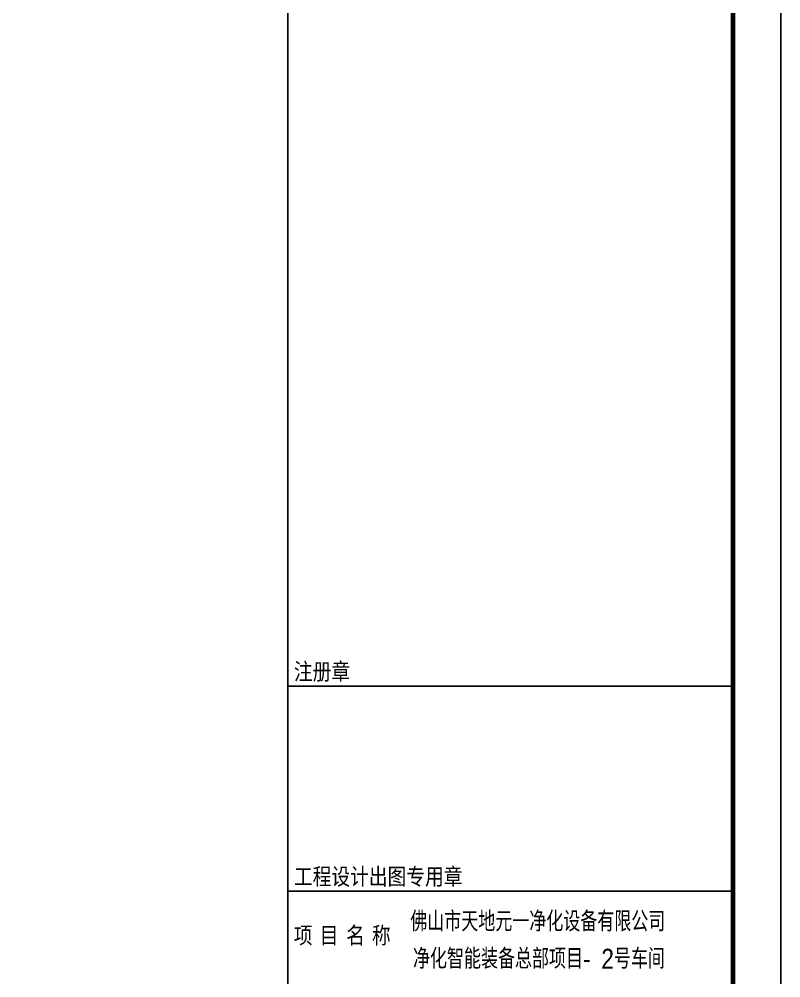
# Model space of a CAD drawing. Extents: x -1041549 to 749950, y -354245 to 17554.
# Drawn here: x 270223 to 278178, y -215926 to -205910 of the extents above; entities that cross this region are included whole.
import ezdxf

# ---------------------------------------------------------------- set-up
doc = ezdxf.new("R2010")
doc.units = 0
doc.header["$LTSCALE"] = 1000
doc.header["$MEASUREMENT"] = 0
for name, color, linetype in [('13', 13, 'Continuous'), ('14', 1, 'Continuous'), ('PUB_TITLE', 4, 'Continuous')]:
    doc.layers.add(name, color=color, linetype=linetype)
doc.styles.add('_HZTXT', font='gs_txt.shx', dxfattribs={"width": 0.8, "bigfont": 'HZTXT.shx'})
doc.styles.add('宋体', font='')
doc.styles.get('宋体').set_extended_font_data('宋体')

# ---------------------------------------------------------------- blocks, each defined once
blk = doc.blocks.new('A$Ce58e362c')
at = {"layer": '14'}
for p, q in [((15730, 44126), (15730, 1076)), ((15730, 37980), (29680, 37980)), ((15730, 31556), (29680, 31556))]:
    blk.add_line(p, q, dxfattribs=at)
blk.add_lwpolyline([(15730, 1076), (15730, 87176)], dxfattribs=at)
at = {"layer": '13', "color": 7, "style": '_HZTXT', "width": 0.85}
for s, height, p in [('佛山市天地元一净化设备有限公司', 626.86, (19568, 30290)), ('净化智能装备总部项目-', 626.86, (19652, 29121)), ('2号车间', 626.9, (25554, 29120))]:
    blk.add_text(s, height=height, dxfattribs=at).set_placement(p)
at = {"layer": '14', "style": '宋体', "width": 0.82}
for s, p in [('注册章', (15921, 38174)), ('工程设计出图专用章', (15921, 31749)), ('项', (15916, 29905)), ('目', (16731, 29905)), ('名', (17559, 29905)), ('称', (18367, 29905))]:
    blk.add_text(s, height=525, dxfattribs=at).set_placement(p)

msp = doc.modelspace()

# ---------------------------------------------------------------- linework, layer by layer
at = {"layer": 'PUB_TITLE'}
msp.add_lwpolyline([(236128.4, -225679.3), (278178.4, -225679.3), (278178.4, -195979.3), (236128.4, -195979.3)], close=True, dxfattribs=at)
at = {"layer": 'PUB_TITLE', "const_width": 50}
msp.add_lwpolyline([(237378.4, -225179.3), (277678.4, -225179.3), (277678.4, -196479.3), (237378.4, -196479.3)], close=True, dxfattribs=at)

# ---------------------------------------------------------------- block references
at = {"xscale": 0.3333333333333333, "yscale": 0.3333333333333333, "zscale": 0.3333333333333333}
msp.add_blockref('A$Ce58e362c', (267785.1, -225537.8), dxfattribs=at)

doc.saveas('drawing.dxf')
